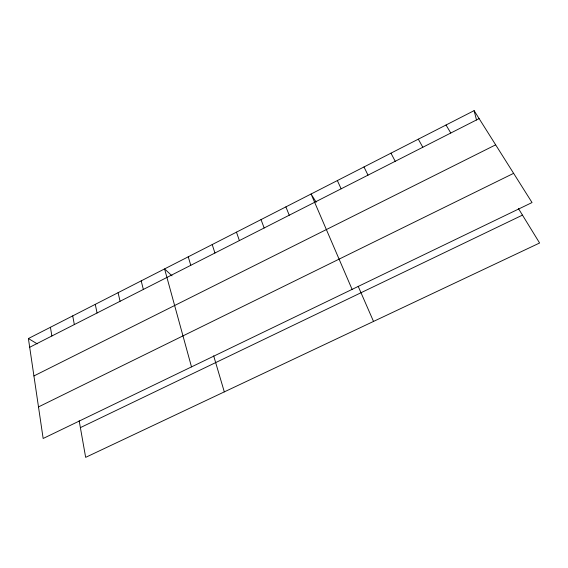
<?xml version="1.0" encoding="UTF-8"?>
<svg xmlns="http://www.w3.org/2000/svg" width="568" height="568" viewBox="0 0 568 568"><rect width="100%" height="100%" fill="white"/><g stroke="black" fill="none" stroke-linecap="round" stroke-linejoin="round"><path stroke-width="0.85" d="M28.4 338.542L474.102 110.646L532.038 202.549L43.154 438.482L28.4 338.542L37.247 343.853M29.692 347.275L479.122 118.606M33.924 375.945L495.658 144.833M38.496 406.922L513.621 173.332M80.386 427.633L522.468 215.116M172.033 275.849L164.578 268.912L191.501 366.892M316.191 202.215L311.072 194.007L352.096 289.389M518.385 208.47L539.6 243.005L85.654 457.354L79.165 420.739M446.022 125.01L450.779 133.026M418.311 139.174L422.819 147.254M390.969 153.161L395.229 161.291M363.981 166.957L368.007 175.143M337.356 180.567L341.148 188.81M358.188 286.3L373.517 321.424M285.889 206.887L289.24 215.215M261.024 219.603L264.163 227.974M236.465 232.156L239.398 240.576M212.205 244.559L214.938 253.023M188.242 256.814L190.784 265.313M213.667 355.824L224.31 391.877M474.102 110.646L476.516 120.04M141.191 280.869L143.349 289.446M118.094 292.683L120.068 301.288M95.268 304.356L97.064 312.996M72.711 315.886L74.337 324.555M50.424 327.282L51.88 335.986"/></g></svg>
